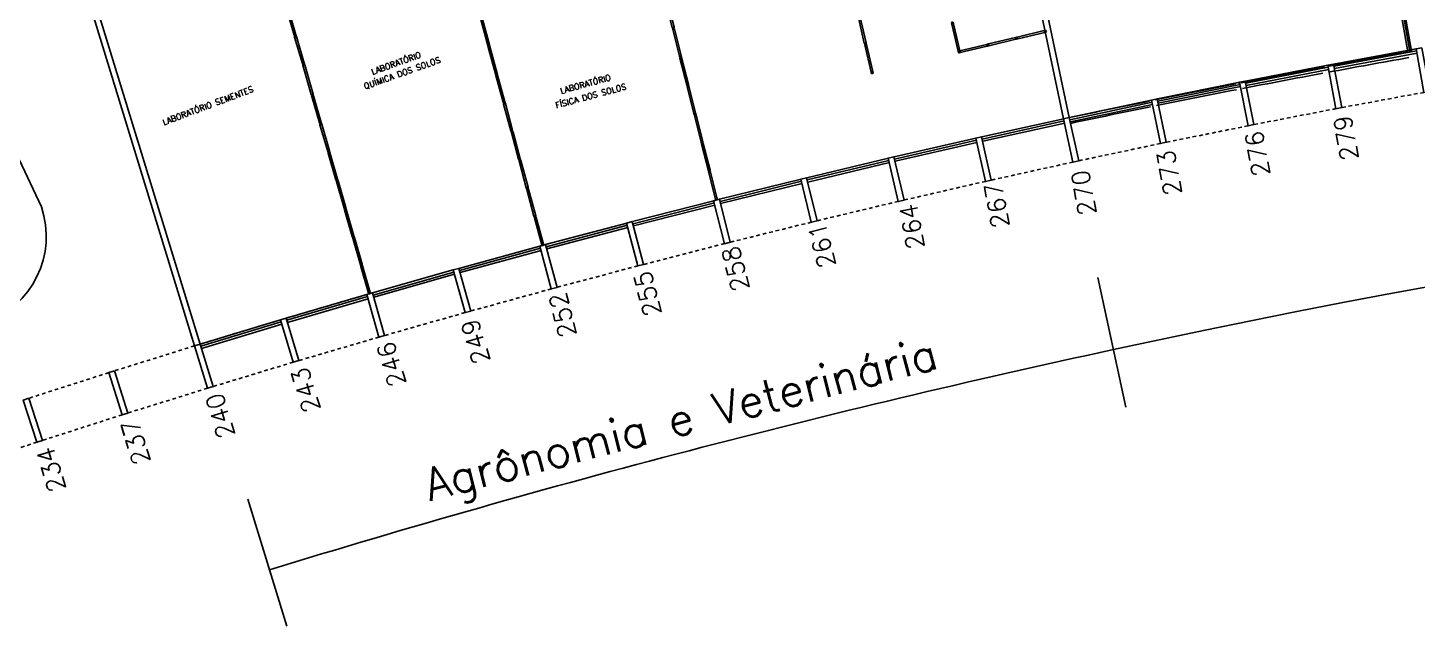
# Model space of a CAD drawing. Header units: millimetres. Extents: x 2757 to 3055, y 1102 to 1216.
# Drawn here: x 2800.35 to 2847.41, y 1109.06 to 1129.35 of the extents above; entities that cross this region are included whole.
import ezdxf

# ---------------------------------------------------------------- set-up
doc = ezdxf.new("R2010")
doc.units = ezdxf.units.MM
doc.linetypes.add('HIDDEN2', pattern=[0.1875, 0.125, -0.0625])
for name, color, linetype in [('ALV', 2, 'Continuous'), ('AR-ALV-C', 2, 'Continuous'), ('AR-DIVISORIA', 2, 'Continuous'), ('AR-ESQ', 2, 'Continuous'), ('AR-PIS-V', 1, 'Continuous'), ('DIV', 2, 'Continuous'), ('ESQ', 1, 'Continuous'), ('ESTR', 3, 'Continuous'), ('NOPILAR1', 2, 'Continuous'), ('PISO', 1, 'Continuous'), ('PROJ', 1, 'HIDDEN2'), ('TEXTO', 2, 'Continuous'), ('USO1', 2, 'Continuous')]:
    doc.layers.add(name, color=color, linetype=linetype)
doc.styles.add('1', font='romans.shx')
doc.styles.add('NOPILAR', font='simplex.shx', dxfattribs={"height": 0.6})
doc.styles.add('UNB-100', font='simplex.shx', dxfattribs={"height": 0.2})
doc.dimstyles.new('1-600', dxfattribs={"dimtxt": 1.1, "dimasz": 2.5, "dimexe": 2, "dimexo": 4, "dimgap": 0.2, "dimtad": 1, "dimdec": 0, "dimzin": 4, "dimdsep": 46, "dimlunit": 6, "dimtxsty": '1', "dimblk1": 'NONE', "dimblk2": 'NONE', "dimsah": 1, "dimcen": 0, "dimclrd": 2, "dimclre": 2, "dimclrt": 2, "dimadec": 0, "dimazin": 0, "dimtfac": 1, "dimtdec": 0, "dimtmove": 2, "dimatfit": 3, "dimldrblk": 'NONE', "dimfxl": 1, "dimtolj": 1, "dimtzin": 0, "dimarcsym": 0})

# ---------------------------------------------------------------- blocks, each defined once
blk = doc.blocks.new('PILAR-SLC')
blk.add_lwpolyline([(0.197, -72.501), (0.197, -74.001), (-0.003, -74.001), (-0.003, -72.501)], close=True)
blk = doc.blocks.new('MTT-SLC')
for p, q in [((-0.008, 0.03), (-0.03, 0.03)), ((-0.03, 0.03), (-0.03, 0.006)), ((-0.0185, 0.006), (-0.03, 0.006)), ((-0.0185, -0.006), (-0.0185, 0.006)), ((-0.008, 0.03), (-0.008, 0.02)), ((-0.008, 0.02), (0.008, 0.02)), ((-0.0051, 0), (0.0051, 0)), ((0, -0.0051), (0, 0.0051)), ((0.008, 0.03), (0.03, 0.03)), ((0.008, 0.03), (0.008, 0.02)), ((0.0205, -0.006), (0.0205, 0.006)), ((0.0205, 0.006), (0.03, 0.006)), ((0.03, 0.006), (0.03, 0.03)), ((-0.03, -0.03), (-0.03, -0.006)), ((-0.0185, -0.006), (-0.03, -0.006)), ((-0.008, -0.03), (-0.03, -0.03)), ((-0.008, -0.02), (0.008, -0.02)), ((-0.008, -0.03), (-0.008, -0.02)), ((0.008, -0.03), (0.008, -0.02)), ((0.008, -0.03), (0.03, -0.03)), ((0.0205, -0.006), (0.03, -0.006)), ((0.03, -0.006), (0.03, -0.03))]:
    blk.add_line(p, q)
blk = doc.blocks.new('DIVMT-SLC')
for p, q in [((-0.03, 0.03), (-0.03, 0.006)), ((-0.008, 0.03), (-0.03, 0.03)), ((-0.0185, 0.006), (-0.03, 0.006)), ((-0.0185, -0.006), (-0.0185, 0.006)), ((-0.008, 0.03), (-0.008, 0.02)), ((-0.008, 0.02), (0.008, 0.02)), ((-0.0051, 0), (0.0051, 0)), ((0.0051, 0), (-0.0051, 0)), ((-0.0051, 0), (0.0051, 0)), ((0, -0.0051), (0, 0.0051)), ((0, 0.0051), (0, -0.0051)), ((0.008, 0.03), (0.008, 0.02)), ((0.008, 0.03), (0.03, 0.03)), ((0.0205, 0.006), (0.03, 0.006)), ((0.0205, -0.006), (0.0205, 0.006)), ((0.0205, 0.006), (0.0205, -0.006)), ((0.0205, 0.006), (0.03, 0.006)), ((0.97, 0.03), (0.03, 0.03)), ((0.03, 0.006), (0.03, 0.03)), ((0.03, -0.03), (0.03, 0.03)), ((0.03, -0.005), (0.03, 0.005)), ((0.97, -0.03), (0.97, 0.03)), ((0.97, 0.03), (0.97, 0.009)), ((0.97, 0.009), (0.97, 0.027)), ((0.9795, 0.006), (0.97, 0.006)), ((0.97, -0.005), (0.97, 0.005)), ((0.9795, 0.006), (0.9795, -0.006)), ((1.0051, 0), (0.9949, 0)), ((1, 0.0051), (1, -0.0051)), ((-0.0185, -0.006), (-0.03, -0.006)), ((-0.03, -0.03), (-0.03, -0.006)), ((-0.008, -0.03), (-0.03, -0.03)), ((-0.008, -0.03), (-0.008, -0.02)), ((-0.008, -0.02), (0.008, -0.02)), ((0.008, -0.03), (0.008, -0.02)), ((0.008, -0.03), (0.03, -0.03)), ((0.0205, -0.006), (0.03, -0.006)), ((0.0205, -0.006), (0.03, -0.006)), ((0.03, -0.006), (0.03, -0.03)), ((0.97, -0.03), (0.03, -0.03)), ((0.9795, -0.006), (0.97, -0.006)), ((0.97, -0.009), (0.97, -0.027))]:
    blk.add_line(p, q)
blk = doc.blocks.new('DIVINI-SLC')
for p, q in [((-0.005, 0), (0.005, 0)), ((-0.005, 0), (0.005, 0)), ((0.008, 0.02), (0, 0.02)), ((0, 0.001), (0, 0.02)), ((0, -0.005), (0, 0.005)), ((0, -0.005), (0, 0.005)), ((0, -0.02), (0, 0.001)), ((0.008, 0.03), (0.03, 0.03)), ((0.008, 0.03), (0.008, 0.02)), ((0.02, 0.006), (0.03, 0.006)), ((0.02, 0.006), (0.02, -0.006)), ((0.02, -0.006), (0.02, 0.006)), ((0.02, 0.006), (0.03, 0.006)), ((0.02, -0.004), (0.02, 0.004)), ((0.023, 0.006), (0.027, 0.006)), ((0.03, -0.03), (0.03, 0.03)), ((0.03, 0.03), (0.03, -0.03)), ((0.03, 0.03), (0.97, 0.03)), ((0.03, 0.009), (0.03, 0.027)), ((0.03, 0.009), (0.03, 0.027)), ((0.03, -0.005), (0.03, 0.005)), ((0.03, 0.005), (0.03, -0.005)), ((0.97, 0.03), (0.97, -0.03)), ((0.98, 0.006), (0.97, 0.006)), ((0.97, 0.005), (0.97, -0.005)), ((0.98, -0.006), (0.98, 0.006)), ((0.995, 0), (1.005, 0)), ((1.005, 0), (0.995, 0)), ((1, -0.005), (1, 0.005)), ((0, -0.02), (0.008, -0.02)), ((0.008, -0.03), (0.008, -0.02)), ((0.008, -0.03), (0.03, -0.03)), ((0.02, -0.006), (0.03, -0.006)), ((0.02, -0.006), (0.03, -0.006)), ((0.023, -0.006), (0.027, -0.006)), ((0.03, -0.009), (0.03, -0.027)), ((0.03, -0.009), (0.03, -0.027)), ((0.03, -0.03), (0.03, -0.009)), ((0.03, -0.03), (0.97, -0.03)), ((0.98, -0.006), (0.97, -0.006))]:
    blk.add_line(p, q)
blk = doc.blocks.new('*D102')
at = {"layer": 'DEFPOINTS', "color": 0, "transparency": 16777216}
for p in [(2938.517, 1133.295), (2938.402, 1131.799), (2904.142, 1126.277), (2835.434, 1126.262), (2835.751, 1124.796)]:
    blk.add_point(p, dxfattribs=at)
at = {"layer": 'USO1', "color": 2, "lineweight": -2, "transparency": 16777216}
for p, q in [((2938.096, 1127.811), (2937.751, 1123.324)), ((2836.596, 1120.886), (2837.547, 1116.489))]:
    blk.add_line(p, q, dxfattribs=at)
blk.add_arc((2911.098, 776.161), 350.185, 85.60976, 102.19512, dxfattribs=at)
at = {"layer": 'USO1', "color": 2, "transparency": 16777216, "insert": (2887.214, 1126.282), "char_height": 1.1, "attachment_point": 5, "rotation": 3.9024, "style": '1'}
blk.add_mtext('\\A1;Geociências', dxfattribs=at)
blk = doc.blocks.new('_NONE')
at = {"color": 0, "linetype": 'ByBlock'}
blk.add_circle((0, 0), 0.25, dxfattribs=at)
blk = doc.blocks.new('*D103')
at = {"layer": 'DEFPOINTS', "color": 0, "transparency": 16777216}
for p in [(2835.434, 1126.262), (2835.751, 1124.796), (2806.187, 1118.625), (2806.628, 1117.191), (2827.526, 1116.224)]:
    blk.add_point(p, dxfattribs=at)
at = {"layer": 'USO1', "color": 2, "lineweight": -2, "transparency": 16777216}
for p, q in [((2836.596, 1120.886), (2837.547, 1116.486)), ((2807.802, 1113.367), (2809.124, 1109.064))]:
    blk.add_line(p, q, dxfattribs=at)
blk.add_arc((2910.457, 779.126), 347.15, 102.19512, 107.07317, dxfattribs=at)
at = {"layer": 'USO1', "color": 2, "transparency": 16777216, "insert": (2822.515, 1115.916), "char_height": 1.1, "attachment_point": 5, "rotation": 14.6341, "style": '1'}
blk.add_mtext('\\A1;Agrônomia e Veterinária', dxfattribs=at)

msp = doc.modelspace()

# ---------------------------------------------------------------- linework, layer by layer
at = {"layer": 'ALV'}
for p, q in [((2806.001, 1118.568), (2801.239, 1134.074)), ((2806.192, 1118.627), (2801.466, 1134.015))]:
    msp.add_line(p, q, dxfattribs=at)
at = {"layer": 'AR-ALV-C'}
for p, q in [((2835.434, 1126.262), (2832.085, 1142.081)), ((2835.63, 1126.304), (2832.28, 1142.123))]:
    msp.add_line(p, q, dxfattribs=at)
at = {"layer": 'AR-DIVISORIA'}
for p, q in [((2845.253, 1139.328), (2847.166, 1128.546)), ((2845.312, 1139.338), (2847.225, 1128.557))]:
    msp.add_line(p, q, dxfattribs=at)
at = {"layer": 'AR-ESQ'}
for radius, start, end in [(359.144, 100.07474, 100.51681), (358.944, 100.07475, 100.51681), (359.144, 100.53277, 100.9908), (358.944, 100.54873, 100.99079), (359.144, 101.0227, 101.46478), (358.944, 101.02271, 101.46477), (359.144, 101.00675, 101.00841), (359.144, 101.49668, 101.93876), (359.144, 101.48073, 101.48239), (358.944, 101.49669, 101.93875)]:
    msp.add_arc((2909.925, 774.928), radius, start, end, dxfattribs=at)
at = {"layer": 'AR-PIS-V'}
msp.add_line((2847.099, 1128.534), (2845.782, 1135.969), dxfattribs=at)
at = {"layer": 'DIV'}
for p, q in [((2815.931, 1128.752), (2815.665, 1129.751)), ((2815.989, 1128.767), (2815.723, 1129.766)), ((2815.931, 1128.752), (2815.989, 1128.767)), ((2815.951, 1128.757), (2815.934, 1128.752)), ((2815.956, 1128.749), (2815.954, 1128.758)), ((2815.955, 1128.758), (2815.965, 1128.761)), ((2815.968, 1128.752), (2815.956, 1128.749)), ((2815.972, 1128.732), (2815.963, 1128.729)), ((2815.968, 1128.752), (2815.966, 1128.761)), ((2815.969, 1128.725), (2815.966, 1128.735)), ((2815.989, 1128.767), (2815.969, 1128.762)), ((2815.969, 1128.762), (2815.986, 1128.766)), ((2809.728, 1128.092), (2809.67, 1128.075)), ((2809.67, 1128.075), (2809.69, 1128.081)), ((2809.67, 1128.075), (2809.953, 1127.081)), ((2809.69, 1128.081), (2809.673, 1128.076)), ((2809.686, 1128.111), (2809.695, 1128.114)), ((2809.689, 1128.117), (2809.692, 1128.107)), ((2809.69, 1128.091), (2809.702, 1128.094)), ((2809.69, 1128.091), (2809.693, 1128.082)), ((2809.704, 1128.085), (2809.694, 1128.082)), ((2809.702, 1128.094), (2809.705, 1128.085)), ((2809.707, 1128.086), (2809.725, 1128.091)), ((2809.728, 1128.092), (2810.011, 1127.097)), ((2828.935, 1127.853), (2828.914, 1127.848)), ((2828.914, 1127.848), (2828.919, 1127.825)), ((2828.93, 1127.827), (2828.919, 1127.825)), ((2828.933, 1127.816), (2828.922, 1127.813)), ((2828.928, 1127.79), (2828.922, 1127.813)), ((2828.949, 1127.795), (2828.928, 1127.79)), ((2828.933, 1127.816), (2828.93, 1127.827)), ((2828.935, 1127.853), (2828.937, 1127.843)), ((2828.937, 1127.843), (2828.953, 1127.847)), ((2828.945, 1127.825), (2828.955, 1127.827)), ((2828.955, 1127.827), (2828.945, 1127.825)), ((2828.945, 1127.825), (2828.955, 1127.827)), ((2828.947, 1127.804), (2828.962, 1127.808)), ((2828.949, 1127.795), (2828.947, 1127.804)), ((2828.949, 1127.831), (2828.951, 1127.821)), ((2828.951, 1127.821), (2828.949, 1127.831)), ((2828.951, 1127.857), (2828.972, 1127.862)), ((2828.951, 1127.857), (2828.953, 1127.847)), ((2828.964, 1127.798), (2828.962, 1127.808)), ((2828.964, 1127.798), (2828.986, 1127.804)), ((2828.968, 1127.836), (2828.978, 1127.839)), ((2828.968, 1127.836), (2828.978, 1127.839)), ((2828.968, 1127.836), (2828.971, 1127.825)), ((2828.971, 1127.825), (2828.968, 1127.836)), ((2828.971, 1127.825), (2828.98, 1127.827)), ((2828.971, 1127.825), (2828.98, 1127.827)), ((2828.986, 1127.804), (2828.972, 1127.862)), ((2828.978, 1127.839), (2828.972, 1127.862)), ((2828.98, 1127.828), (2828.978, 1127.838)), ((2828.98, 1127.827), (2828.986, 1127.804)), ((2810.011, 1127.097), (2809.953, 1127.081)), ((2809.976, 1127.088), (2809.953, 1127.081)), ((2809.959, 1127.06), (2809.953, 1127.081)), ((2809.959, 1127.06), (2809.969, 1127.063)), ((2809.963, 1127.044), (2809.973, 1127.047)), ((2809.963, 1127.044), (2809.969, 1127.023)), ((2809.973, 1127.047), (2809.969, 1127.063)), ((2809.969, 1127.023), (2809.992, 1127.03)), ((2809.979, 1127.078), (2809.976, 1127.088)), ((2809.979, 1127.078), (2809.976, 1127.088)), ((2809.987, 1127.091), (2809.977, 1127.088)), ((2809.979, 1127.078), (2809.99, 1127.082)), ((2809.99, 1127.082), (2809.979, 1127.078)), ((2809.985, 1127.059), (2809.995, 1127.062)), ((2809.995, 1127.062), (2809.985, 1127.059)), ((2809.988, 1127.091), (2810.011, 1127.097)), ((2809.99, 1127.082), (2809.988, 1127.091)), ((2809.99, 1127.082), (2809.988, 1127.091)), ((2809.991, 1127.055), (2809.989, 1127.065)), ((2809.989, 1127.065), (2809.991, 1127.055)), ((2809.991, 1127.055), (2809.989, 1127.065)), ((2810.001, 1127.044), (2809.989, 1127.041)), ((2809.989, 1127.041), (2809.992, 1127.03)), ((2810.001, 1127.044), (2810.004, 1127.033)), ((2810.027, 1127.04), (2810.004, 1127.033)), ((2810.017, 1127.076), (2810.007, 1127.074)), ((2810.011, 1127.058), (2810.007, 1127.074)), ((2810.017, 1127.076), (2810.011, 1127.097)), ((2810.021, 1127.061), (2810.011, 1127.058)), ((2810.021, 1127.061), (2810.027, 1127.04))]:
    msp.add_line(p, q, dxfattribs=at)
at = {"layer": 'ESQ'}
for p, q in [((2844.584, 1128.118), (2847.38, 1128.635)), ((2844.597, 1128.044), (2847.394, 1128.561)), ((2844.611, 1127.97), (2847.407, 1128.488)), ((2841.596, 1127.539), (2844.387, 1128.08)), ((2841.61, 1127.465), (2844.402, 1128.007)), ((2841.624, 1127.392), (2844.416, 1127.933)), ((2838.613, 1126.935), (2841.4, 1127.5)), ((2838.627, 1126.861), (2841.414, 1127.427)), ((2838.642, 1126.788), (2841.429, 1127.353)), ((2835.635, 1126.306), (2838.417, 1126.894)), ((2835.65, 1126.232), (2838.432, 1126.821)), ((2835.666, 1126.159), (2838.448, 1126.748)), ((2832.662, 1125.651), (2835.439, 1126.263)), ((2832.679, 1125.578), (2835.455, 1126.19)), ((2832.695, 1125.504), (2835.472, 1126.117)), ((2829.696, 1124.971), (2832.467, 1125.607)), ((2829.712, 1124.898), (2832.484, 1125.534)), ((2829.729, 1124.825), (2832.501, 1125.461)), ((2826.735, 1124.265), (2829.501, 1124.925)), ((2826.752, 1124.193), (2829.518, 1124.852)), ((2826.77, 1124.12), (2829.536, 1124.779)), ((2823.78, 1123.535), (2826.541, 1124.218)), ((2823.798, 1123.462), (2826.559, 1124.145)), ((2823.816, 1123.389), (2826.577, 1124.073)), ((2820.832, 1122.779), (2823.586, 1123.486)), ((2820.85, 1122.707), (2823.605, 1123.414)), ((2820.869, 1122.634), (2823.624, 1123.341)), ((2817.89, 1121.999), (2820.638, 1122.729)), ((2817.909, 1121.926), (2820.658, 1122.656)), ((2817.929, 1121.854), (2820.677, 1122.584)), ((2814.955, 1121.193), (2817.697, 1121.947)), ((2814.975, 1121.121), (2817.717, 1121.874)), ((2814.995, 1121.049), (2817.737, 1121.802)), ((2812.027, 1120.363), (2814.762, 1121.139)), ((2812.047, 1120.29), (2814.783, 1121.067)), ((2812.068, 1120.218), (2814.803, 1120.995)), ((2809.106, 1119.507), (2811.835, 1120.307)), ((2809.127, 1119.435), (2811.856, 1120.235)), ((2809.148, 1119.363), (2811.877, 1120.163)), ((2806.192, 1118.627), (2808.914, 1119.45)), ((2806.214, 1118.555), (2808.936, 1119.378)), ((2806.236, 1118.483), (2808.958, 1119.306))]:
    msp.add_line(p, q, dxfattribs=at)
at = {"layer": 'PISO'}
msp.add_line((2796.46, 1132.494), (2800.811, 1123.276), dxfattribs=at)
msp.add_arc((2797.881, 1122.28), 3.095, 199.2679, 18.7801, dxfattribs=at)
at = {"layer": 'PROJ'}
for p, q in [((2847.647, 1127.159), (2844.863, 1126.644)), ((2844.666, 1126.607), (2841.887, 1126.068)), ((2841.691, 1126.029), (2838.917, 1125.466)), ((2838.721, 1125.426), (2835.951, 1124.839)), ((2835.756, 1124.797), (2832.992, 1124.187)), ((2832.796, 1124.143), (2830.037, 1123.51)), ((2829.843, 1123.465), (2827.089, 1122.808)), ((2826.895, 1122.761), (2824.147, 1122.08)), ((2823.953, 1122.032), (2821.211, 1121.328)), ((2821.017, 1121.278), (2818.281, 1120.551)), ((2811.835, 1120.307), (2809.106, 1119.507)), ((2818.088, 1120.499), (2815.358, 1119.748)), ((2815.166, 1119.695), (2812.443, 1118.921)), ((2808.914, 1119.45), (2806.192, 1118.627)), ((2812.25, 1118.866), (2809.534, 1118.069)), ((2806.001, 1118.568), (2803.286, 1117.721)), ((2809.342, 1118.012), (2806.633, 1117.193)), ((2803.096, 1117.661), (2800.388, 1116.792)), ((2806.441, 1117.134), (2803.739, 1116.291)), ((2803.548, 1116.231), (2800.853, 1115.365)), ((2800.663, 1115.303), (2797.975, 1114.415))]:
    msp.add_line(p, q, dxfattribs=at)

# ---------------------------------------------------------------- block references
at = {"layer": 'DIV'}
for name, p, rotation in [('DIVMT-SLC', (2809.129, 1130.032), 286.0974999999999), ('DIVMT-SLC', (2822.217, 1129.329), 104.1462), ('DIVMT-SLC', (2828.494, 1129.773), 283.1572746829974), ('DIVMT-SLC', (2809.409, 1129.072), 286.3259034619952), ('DIVMT-SLC', (2822.461, 1128.359), 104.1462), ('DIVMT-SLC', (2831.672, 1129.505), 283.1572746829974), ('DIVMT-SLC', (2833.845, 1128.996), 13.44475904473759), ('MTT-SLC', (2834.817, 1129.228), 193.4447590447375), ('MTT-SLC', (2815.968, 1128.73), 15.38744745510452), ('DIVMT-SLC', (2816.228, 1127.765), 105.1218), ('DIVMT-SLC', (2828.722, 1128.8), 283.1572746829974), ('DIVMT-SLC', (2831.899, 1128.531), 13.44475904473759), ('DIVMT-SLC', (2832.872, 1128.763), 13.44475904473759), ('MTT-SLC', (2809.691, 1128.112), 17.23236431856642), ('DIVMT-SLC', (2822.706, 1127.389), 104.1462), ('DIVMT-SLC', (2816.489, 1126.8), 105.1218), ('DIVMT-SLC', (2822.95, 1126.42), 104.1462), ('DIVMT-SLC', (2810.267, 1126.1), 106.0974), ('DIVMT-SLC', (2816.75, 1125.834), 105.1218), ('DIVMT-SLC', (2823.195, 1125.45), 104.1462), ('DIVMT-SLC', (2810.545, 1125.139), 106.0974), ('DIVMT-SLC', (2817.011, 1124.869), 105.1218), ('DIVMT-SLC', (2823.439, 1124.48), 104.1462), ('DIVMT-SLC', (2810.822, 1124.178), 106.0974), ('DIVMT-SLC', (2817.272, 1123.904), 105.1218), ('DIVINI-SLC', (2823.683, 1123.511), 104.1462), ('DIVMT-SLC', (2811.099, 1123.217), 106.0974), ('DIVMT-SLC', (2817.533, 1122.938), 105.1218), ('DIVMT-SLC', (2811.376, 1122.256), 106.0974), ('DIVINI-SLC', (2817.794, 1121.973), 105.1218), ('DIVMT-SLC', (2811.654, 1121.296), 106.0974), ('DIVINI-SLC', (2811.931, 1120.335), 106.0974)]:
    msp.add_blockref(name, p, dxfattribs=dict(at, rotation=rotation))
at = {"layer": 'ESTR'}
for p, rotation in [((2834.484, 1199.98), 10.24390243902439), ((2830.885, 1199.313), 10.73170731707317), ((2827.291, 1198.615), 11.21951219512195), ((2823.703, 1197.887), 11.70731707317074), ((2820.122, 1197.128), 12.19512195121951), ((2816.547, 1196.339), 12.6829268292683), ((2812.979, 1195.519), 13.17073170731707), ((2809.418, 1194.669), 13.65853658536586), ((2805.865, 1193.788), 14.14634146341464), ((2802.319, 1192.878), 14.63414634146343), ((2798.781, 1191.937), 15.1219512195122), ((2795.251, 1190.966), 15.60975609756098), ((2791.729, 1189.965), 16.09756097560975), ((2788.217, 1188.934), 16.58536585365854), ((2784.713, 1187.873), 17.07317073170732), ((2781.218, 1186.783), 17.5609756097561), ((2777.733, 1185.663), 18.04878048780487)]:
    msp.add_blockref('PILAR-SLC', p, dxfattribs=dict(at, rotation=rotation))

# ---------------------------------------------------------------- texts
at = {"layer": 'NOPILAR1', "style": 'NOPILAR'}
for s, rotation, p in [('279', 100.1605, (2845.432, 1124.906)), ('279', 100.1605, (2845.432, 1124.906)), ('276', 100.1605, (2842.435, 1124.369)), ('276', 100.1605, (2842.435, 1124.369)), ('273', 100.1605, (2839.446, 1123.723)), ('273', 100.1605, (2839.446, 1123.723)), ('270', 100.1605, (2836.547, 1123.049)), ('270', 100.1605, (2836.547, 1123.049)), ('267', 100.1605, (2833.603, 1122.621)), ('267', 100.1605, (2833.603, 1122.62)), ('264', 100.1605, (2830.726, 1121.902)), ('264', 100.1605, (2830.726, 1121.902)), ('261', 104.1772, (2827.727, 1121.293)), ('261', 104.1772, (2827.727, 1121.293)), ('258', 104.1772, (2824.801, 1120.501)), ('258', 104.1772, (2824.801, 1120.501)), ('255', 104.1772, (2821.821, 1119.655)), ('255', 104.1772, (2821.821, 1119.655)), ('252', 104.1772, (2818.945, 1118.937)), ('252', 104.1772, (2818.945, 1118.937)), ('249', 106.6635, (2816.019, 1118.058)), ('249', 106.6635, (2816.019, 1118.058)), ('246', 106.6635, (2813.172, 1117.286)), ('246', 106.6635, (2813.172, 1117.286)), ('243', 106.6635, (2810.27, 1116.414)), ('243', 106.6635, (2810.27, 1116.414)), ('240', 106.6635, (2807.374, 1115.541)), ('240', 106.6635, (2807.374, 1115.541)), ('237', 106.6635, (2804.512, 1114.642)), ('237', 106.6635, (2804.511, 1114.642)), ('234', 106.6635, (2801.65, 1113.719)), ('234', 106.6635, (2801.649, 1113.719))]:
    msp.add_text(s, height=0.6, rotation=rotation, dxfattribs=at).set_placement(p)
at = {"layer": 'TEXTO', "style": 'UNB-100'}
for s, rotation, p in [('QUÍMICA DOS SOLOS', 19.6269, (2811.776, 1127.259)), ('LABORATÓRIO', 19.6269, (2812.028, 1127.758)), ('LABORATÓRIO', 15.2361, (2818.415, 1127.111)), ('LABORATÓRIO SEMENTES', 20.589, (2804.957, 1126.042)), ('FÍSICA DOS SOLOS', 15.2361, (2818.251, 1126.617))]:
    msp.add_text(s, height=0.2, rotation=rotation, dxfattribs=at).set_placement(p)

# ---------------------------------------------------------------- dimensions: what is measured, and where the dimension line sits
at = {"layer": 'USO1'}
for base, line1, line2, text, picture, middle in [((2904.142, 1126.277), ((2835.751, 1124.796), (2835.434, 1126.262)), ((2938.517, 1133.295), (2938.402, 1131.799)), 'Geociências', '*D102', (2887.214, 1126.282)), ((2827.526, 1116.224), ((2806.187, 1118.625), (2806.628, 1117.191)), ((2835.751, 1124.796), (2835.434, 1126.262)), 'Agrônomia e Veterinária', '*D103', (2822.515, 1115.916))]:
    dim = msp.add_angular_dim_2l(base=base, line1=line1, line2=line2, text=text, dimstyle='1-600', override={"dimazin": 1}, dxfattribs=at)
    dim.commit()
    dim.dimension.update_dxf_attribs({"geometry": picture, "text_midpoint": middle})

doc.saveas('drawing.dxf')
